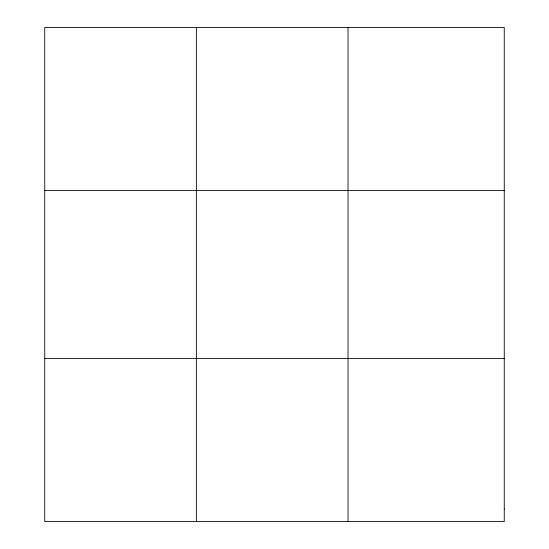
<?xml version="1.0" encoding="UTF-8"?>
<svg xmlns="http://www.w3.org/2000/svg" width="549" height="549" viewBox="0 0 549 549"><rect width="100%" height="100%" fill="white"/><g stroke="black" fill="none" stroke-linecap="round" stroke-linejoin="round"><path stroke-width="0.82" d="M348.025 521.55L348.025 27.45M44.744 190.503L504.256 190.503M44.744 358.497L504.256 358.497M196.384 27.45L196.384 521.55M504.256 509.005L504.256 521.55L44.744 521.55L44.744 27.45L504.256 27.45L504.256 509.005"/></g></svg>
